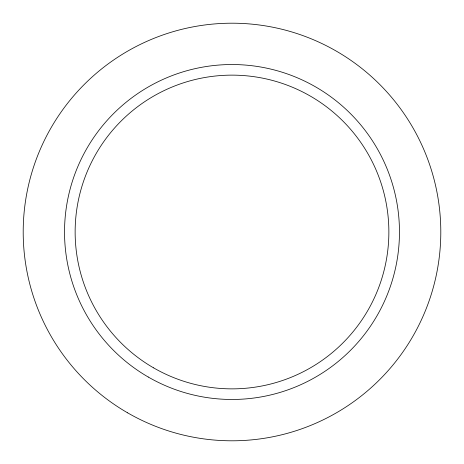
<?xml version="1.0" encoding="UTF-8"?>
<svg xmlns="http://www.w3.org/2000/svg" width="464" height="464" viewBox="0 0 464 464"><rect width="100%" height="100%" fill="white"/><g stroke="black" fill="none" stroke-linecap="round" stroke-linejoin="round"><path stroke-width="0.7" d="M148.265 377.029A167.463 167.463 0 0 0 399.463 232A167.463 167.463 0 0 0 148.265 86.971A167.463 167.463 0 0 0 148.265 377.029M153.567 367.848A156.867 156.867 0 0 0 388.867 232A156.867 156.867 0 0 0 153.567 96.152A156.867 156.867 0 0 0 153.567 367.848M127.6 412.827A208.8 208.8 0 0 0 440.8 232A208.8 208.8 0 0 0 127.6 51.173A208.8 208.8 0 0 0 127.6 412.827"/></g></svg>
